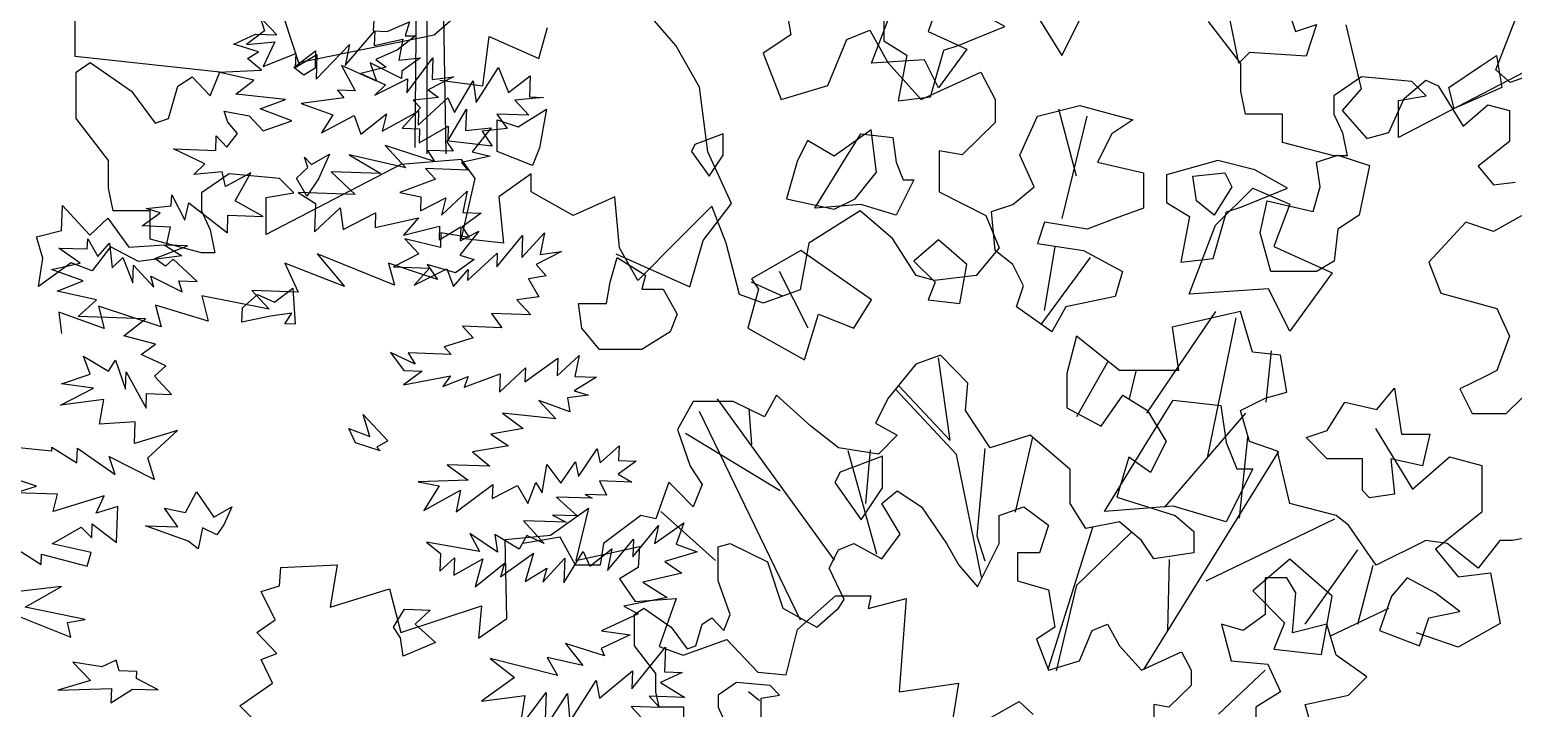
# Model space of a CAD drawing. Header units: inches. Extents: x -11 to 128, y 7 to 56.
# Drawn here: x 14.2877 to 14.7854, y 22.7022 to 22.9299 of the extents above; entities that cross this region are included whole.
import ezdxf

# ---------------------------------------------------------------- set-up
doc = ezdxf.new("R2010")
doc.units = ezdxf.units.IN
doc.header["$MEASUREMENT"] = 0
doc.layers.add('CAY', color=94, linetype='Continuous')
doc.layers.add('CAY-3', color=61, linetype='Continuous')
picture_1 = doc.add_image_def('image1.jpg', size_in_pixel=(1680, 1093))

# ---------------------------------------------------------------- blocks, each defined once
blk = doc.blocks.new('A$C76451831')
at = {"layer": 'CAY'}
for p, q in [((935.7, 1767), (915, 1791.2)), ((953.4, 1735.8), (935.7, 1767)), ((959.8, 1687.4), (953.4, 1735.8)), ((977.5, 1649), (959.8, 1687.4)), ((956.3, 1621.3), (977.5, 1649)), ((946.3, 1586.5), (956.3, 1621.3)), ((890.9, 1611.3), (946.3, 1586.5)), ((4284.9, 1039.1), (4289.6, 1076)), ((4289.6, 1076), (4326.6, 1059.5)), ((4326.6, 1059.5), (4333.2, 1082.7)), ((4929.6, 1084.7), (4941, 1036.7)), ((4252.7, 1043.4), (4284.9, 1039.1)), ((4973.2, 1029.6), (4989.3, 1043.4)), ((4989.3, 1043.4), (4998.7, 1039.1)), ((4941, 1036.7), (4926.8, 1020.6)), ((4998.7, 1039.1), (5017.2, 1008.8)), ((4728.3, 971.5), (4715.1, 1021.6)), ((4926.8, 1020.6), (4945.3, 999.7)), ((4961.8, 1004.1), (4973.2, 1029.6)), ((5017.2, 1008.8), (5035.7, 1024.9)), ((5035.7, 1024.9), (5051.8, 1020.6)), ((5051.8, 1020.6), (5051.8, 997.4)), ((4717.8, 939.8), (4736.3, 1016.3)), ((4945.3, 999.7), (4961.8, 1004.1)), ((5051.8, 997.4), (5028.6, 978.9)), ((5028.6, 978.9), (5040, 965.1)), ((5040, 965.1), (5056.1, 967.1)), ((5019.2, 937.2), (4991.7, 907.3)), ((5040, 930.1), (5019.2, 937.2)), ((5060.8, 941.9), (5040, 930.1)), ((4701.9, 860.6), (4738.9, 910.7)), ((4704.6, 871.1), (4712.5, 918.7)), ((4527.8, 857.9), (4506.6, 900.2)), ((4991.7, 907.3), (5000.7, 884.1)), ((4509.3, 881.7), (4485.5, 892.2)), ((5000.7, 884.1), (5042.4, 872.7)), ((4781, 794.5), (4832.5, 870.4)), ((4850.9, 870.4), (4799.8, 858.6)), ((4826.2, 761), (4847.8, 865.6)), ((4860, 840.1), (4850.9, 870.4)), ((5042.4, 872.7), (5051.8, 851.9)), ((4799.8, 858.6), (4804.6, 826.3)), ((4728.3, 851.9), (4721.2, 824)), ((4760.5, 826.3), (4728.3, 851.9)), ((5051.8, 851.9), (5042.4, 826.3)), ((4626.9, 837.7), (4608.4, 831)), ((4634, 774), (4625.3, 835.7)), ((4647.3, 816.9), (4626.9, 837.7)), ((4728.6, 791.9), (4751.7, 832.8)), ((4880.8, 837.7), (4860, 840.1)), ((4870.1, 802.5), (4874.1, 840.9)), ((4885.5, 810.2), (4880.8, 837.7)), ((4608.4, 831), (4587.6, 805.5)), ((4721.2, 824), (4721.2, 798.4)), ((4804.6, 826.3), (4760.5, 826.3)), ((4768, 805.1), (4772.9, 825.9)), ((5033.3, 821.6), (5014.8, 812.5)), ((5042.4, 826.3), (5033.3, 821.6)), ((4638.7, 763.4), (4593.5, 812.2)), ((4595.8, 814.5), (4634, 774)), ((4645.4, 796.4), (4647.3, 816.9)), ((4869.4, 805.5), (4885.5, 810.2)), ((5014.8, 812.5), (5023.9, 794.1)), ((5049.4, 794.1), (5072.6, 816.9)), ((4442.1, 803.1), (4430.3, 782.3)), ((4472, 803.1), (4442.1, 803.1)), ((4547.7, 684.5), (4460.2, 805.1)), ((4495.2, 791.7), (4472, 803.1)), ((4504.2, 807.8), (4495.2, 791.7)), ((4529.8, 784.6), (4504.2, 807.8)), ((4587.6, 805.5), (4578.1, 787)), ((4721.2, 798.4), (4746.8, 784.6)), ((4746.8, 784.6), (4762.9, 807.8)), ((4762.9, 807.8), (4781.4, 796.4)), ((4850.9, 796.4), (4869.4, 805.5)), ((4522.3, 639.8), (4446.8, 795.6)), ((4485.8, 770.9), (4483.8, 797.9)), ((4663.8, 768.5), (4645.4, 796.4)), ((4781.4, 796.4), (4795.5, 773.2)), ((4794.3, 724.1), (4854.9, 794.5)), ((4857.6, 773.2), (4850.9, 796.4)), ((5023.9, 794.1), (5049.4, 794.1)), ((4430.3, 782.3), (4439.8, 754.7)), ((4507, 736.3), (4436.2, 779.1)), ((4550.6, 768.5), (4529.8, 784.6)), ((4578.1, 787), (4594.3, 777.9)), ((4594.3, 777.9), (4580.5, 763.8)), ((4693.7, 777.9), (4663.8, 768.5)), ((4682.7, 720.5), (4695.7, 776.4)), ((4723.6, 752.4), (4693.7, 777.9)), ((4850.1, 715.8), (4856.4, 776.4)), ((4951.7, 782.9), (4979.4, 737.5)), ((4580.5, 763.8), (4550.6, 768.5)), ((4579.1, 689), (4557.9, 766.3)), ((4571.1, 726.8), (4574.5, 766.9)), ((4659.9, 768.1), (4654, 702.8)), ((4778.7, 602.9), (4879.6, 765.8)), ((4795.5, 773.2), (4783.7, 750)), ((4878.5, 766.1), (4857.6, 773.2)), ((4887.9, 726.8), (4878.5, 766.1)), ((4439.8, 754.7), (4448.8, 741)), ((4657.5, 671.8), (4638.7, 763.4)), ((4767.6, 761.4), (4758.6, 731.5)), ((4783.7, 750), (4767.6, 761.4)), ((4979.4, 737.5), (5007.1, 761.7)), ((5007.1, 761.7), (5031.3, 755.2)), ((5031.3, 755.2), (5031.3, 720.4)), ((4423.7, 742.9), (4414.2, 715.4)), ((4430.3, 736.3), (4423.7, 742.9)), ((4723.6, 726.8), (4723.6, 752.4)), ((4442.1, 724.5), (4430.3, 736.3)), ((4448.8, 741), (4442.1, 724.5)), ((4458.8, 684.4), (4417.8, 720.8)), ((4735.4, 708.3), (4723.6, 726.8)), ((4758.6, 731.5), (4802.2, 717.8)), ((4922.5, 717.8), (4887.9, 726.8)), ((4402.8, 717.8), (4374.9, 696.9)), ((4414.2, 715.4), (4402.8, 717.8)), ((4707.6, 603.7), (4740.9, 709.9)), ((4760.5, 713.1), (4735.4, 708.3)), ((4777, 699.3), (4760.5, 713.1)), ((4802.2, 717.8), (4816, 706)), ((4825.4, 669), (4921.3, 715.4)), ((4931.5, 710.7), (4922.5, 717.8)), ((4952.3, 680.8), (4931.5, 710.7)), ((5031.3, 720.4), (4996.5, 692.7)), ((4342.7, 701.7), (4314.8, 696.9)), ((4354.1, 680.8), (4342.7, 701.7)), ((4654, 702.8), (4659.9, 684)), ((4728.7, 665.9), (4769.2, 705.2)), ((4786.1, 685.5), (4777, 699.3)), ((4816, 706), (4816, 689.9)), ((4989.3, 699.3), (4952.3, 680.8)), ((5005.4, 696.9), (4989.3, 699.3)), ((5044.7, 699.3), (5028.6, 678.5)), ((5054.2, 699.3), (5044.7, 699.3)), ((5079.3, 704), (5054.2, 699.3)), ((4374.9, 696.9), (4372.6, 680.8)), ((4816, 689.9), (4786.1, 685.5)), ((4899.3, 636.8), (4938.6, 692.2)), ((4996.5, 692.7), (5013.6, 672)), ((5028.6, 678.5), (5005.4, 696.9)), ((4372.6, 680.8), (4354.1, 680.8)), ((4796.7, 631.7), (4797.9, 685.1)), ((4938.6, 636.8), (4950, 680.8)), ((4713.4, 601.8), (4728.7, 665.9)), ((5013.6, 672), (5037.8, 675)), ((5037.8, 675), (5044.9, 637.2)), ((4917.8, 627.7), (4961.8, 648.6)), ((5044.9, 637.2), (5013.6, 619.5)), ((5013.6, 619.5), (4982.4, 630.1)), ((4834.4, 569.5), (4869.4, 602.2)), ((4491.5, 579.5), (4483.4, 586)), ((2147.3, 135.4), (2147.3, 419.7)), ((2138.3, 140.1), (2140.6, 408.3)), ((2161.5, 135.4), (2156.8, 405.9)), ((5589.6, 249), (5596.6, 227.4)), ((5596.6, 227.4), (5583.1, 217)), ((5656.8, 201.3), (5679, 227.2)), ((5679, 227.2), (5678.7, 216.4)), ((5583.1, 217), (5604.4, 219)), ((5604.4, 219), (5595.6, 200.7)), ((5635.2, 191.1), (5660.1, 217)), ((5660.1, 217), (5656.8, 201.3)), ((5678.7, 216.4), (5700.1, 221.1)), ((5700.1, 221.1), (5696.9, 205.3)), ((5595.6, 200.7), (5620, 210.3)), ((5620, 210.3), (5619.6, 199.9)), ((5619.6, 199.9), (5635.8, 209.7)), ((5635.8, 209.7), (5635.2, 191.1)), ((5654.1, 201.4), (5664.3, 182.4)), ((5680.4, 189.6), (5654.1, 201.4)), ((5699.1, 191.6), (5675.5, 203.3)), ((5675.5, 203.3), (5680.4, 189.6)), ((5696.9, 205.3), (5713.2, 207)), ((5713.2, 207), (5699.3, 197.1)), ((5754.7, 173.8), (5771.4, 200)), ((5771.4, 200), (5778.9, 181.1)), ((5699.3, 197.1), (5699.1, 191.6)), ((5738.5, 166.2), (5752.5, 189.8)), ((5752.5, 189.8), (5754.7, 173.8)), ((5778.9, 181.1), (5795.2, 193.7)), ((5795.2, 193.7), (5794.7, 177.9)), ((5651.2, 182.9), (5656, 177.3)), ((5664.3, 182.4), (5651.2, 182.9)), ((5805.1, 177.5), (5783.7, 175.5)), ((5794.7, 177.9), (5805.1, 177.5)), ((5656, 177.3), (5624.1, 172.9)), ((5624.1, 172.9), (5647.8, 164.4)), ((5684.6, 152.2), (5711.8, 167.2)), ((5711.5, 156.8), (5733.5, 177.3)), ((5711.8, 167.2), (5711.5, 156.8)), ((5733.5, 177.3), (5738.5, 166.2)), ((5783.7, 175.5), (5794.2, 164.3)), ((5647.8, 164.4), (5639.2, 151.1)), ((5639.2, 151.1), (5663.7, 163.9)), ((5663.7, 163.9), (5668.6, 150.1)), ((5668.6, 150.1), (5687.7, 165.3)), ((5687.7, 165.3), (5684.6, 152.2)), ((5794.2, 164.3), (5770.2, 165.1)), ((5770.2, 165.1), (5778, 154.4)), ((5766.7, 141.2), (5732.4, 145.1)), ((5732.4, 145.1), (5737.5, 137.3)), ((5778, 154.4), (5759.3, 152.4)), ((5759.3, 152.4), (5766.7, 141.2)), ((5702.2, 124.9), (5659.9, 134.5)), ((5659.9, 134.5), (5683.5, 120.6)), ((5723.7, 129.6), (5686.9, 141.7)), ((5686.9, 141.7), (5702.2, 124.9)), ((5737.5, 137.3), (5718.5, 137.9)), ((5718.5, 137.9), (5723.7, 129.6)), ((5646.4, 121.9), (5664.3, 104.9)), ((5683.5, 120.6), (5646.4, 121.9)), ((5621.8, 106.4), (5634.7, 98.2)), ((5664.3, 104.9), (5621.8, 106.4)), ((5634.7, 98.2), (5633.9, 77)), ((5633.9, 77), (5653.1, 94.9)), ((5653.1, 94.9), (5655.3, 78.9)), ((5655.3, 78.9), (5679.7, 91.2)), ((5679.7, 91.2), (5679.3, 80.4)), ((5679.3, 80.4), (5711.8, 87.4)), ((5711.8, 87.4), (5700.4, 74.6)), ((5700.4, 74.6), (5727.4, 81.4)), ((5727.4, 81.4), (5727.1, 71)), ((5727.1, 71), (5743.3, 80.8)), ((5756.7, 77.6), (5742.5, 59.6)), ((5743.3, 80.8), (5742.9, 70.4)), ((5742.9, 70.4), (5756.7, 77.6)), ((5693.7, 37.2), (5636.1, 60.6)), ((5636.1, 60.6), (5656.5, 36.3)), ((5753.3, 56.5), (5739.3, 46.5)), ((5742.5, 59.6), (5753.3, 56.5)), ((5656.5, 36.3), (5611.8, 53.7)), ((5611.8, 53.7), (5621.9, 32)), ((5726, 41.5), (5689.3, 53.7)), ((5689.3, 53.7), (5693.7, 37.2)), ((5739.3, 46.5), (5718.3, 52.7)), ((5718.3, 52.7), (5726, 41.5)), ((5600.2, 19.2), (5549.8, 29.1)), ((5549.8, 29.1), (5554.6, 10.4)), ((5621.9, 32), (5587.1, 33.3)), ((5587.1, 33.3), (5600.2, 19.2)), ((5476.9, 4.9), (5442.9, 17)), ((5442.9, 17), (5445, 1)), ((5472.5, 21.4), (5476.9, 4.9)), ((5519.5, 6.1), (5472.5, 21.4)), ((5515.1, 22.2), (5519.5, 6.1)), ((5554.6, 10.4), (5515.1, 22.2))]:
    blk.add_line(p, q, dxfattribs=at)
for points in [[(1240.2, 1791.1), (1216.4, 1806.9), (1204.5, 1791.1), (1224.3, 1759.4)], [(1537.1, 1751.5), (1548.9, 1759.4), (1552.9, 1735.6), (1517.3, 1719.8), (1513.3, 1735.6)], [(1085.8, 1672.3), (1081.8, 1704), (1054.1, 1684.2), (1034.3, 1696), (1026.4, 1680.2), (1018.5, 1652.5), (1054.1, 1644.6), (1069.9, 1652.5)], [(1339.1, 1632.7), (1366.8, 1660.4), (1394.5, 1648.5), (1382.7, 1616.8), (1426.2, 1597), (1394.5, 1553.5), (1378.7, 1585.2), (1319.3, 1581.2)], [(1287.7, 1470.3), (1307.5, 1502), (1343.1, 1498), (1347, 1470.3), (1355, 1450.5), (1366.8, 1450.5), (1347, 1410.9), (1307.5, 1422.8), (1256, 1418.8)], [(1058.5, 1448.2), (1054.5, 1440.3), (1074.3, 1412.6), (1090.2, 1436.3), (1090.2, 1460.1)], [(1418.3, 1311.9), (1426.2, 1355.4), (1394.5, 1383.2), (1366.8, 1359.4), (1390.6, 1335.6), (1382.7, 1315.8)], [(4862.9, 1119.3), (4873.5, 1124.6), (4873.5, 1103.5), (4884.1, 1103.5), (4892, 1079.7), (4907.8, 1085), (4899.9, 1061.2), (4857.7, 1063.9), (4849.7, 1055.9), (4841.8, 1095.6), (4849.7, 1095.6)], [(4588.5, 1090.3), (4606.9, 1108.8), (4625.4, 1100.8), (4617.5, 1079.7), (4646.5, 1066.5), (4625.4, 1037.5), (4614.9, 1058.6), (4575.3, 1055.9)], [(4143.6, 1052.7), (4159.9, 1065.3), (4159.5, 1052.2), (4151.1, 1047)], [(4295.5, 989.9), (4295.5, 1013.7), (4311.3, 1008.4), (4332.5, 1021.6), (4327.2, 992.6), (4321.9, 979.4)], [(4709.9, 855.3), (4683.5, 873.8), (4688.8, 889.6), (4680.8, 905.5), (4667.6, 916), (4665, 945.1), (4680.8, 950.3), (4696.7, 963.5), (4686.1, 987.3), (4699.3, 1016.3), (4731, 1024.3), (4770.6, 1013.7), (4754.7, 1003.1), (4744.2, 982), (4778.5, 974.1), (4778.5, 947.7), (4757.4, 939.8), (4736.3, 931.9), (4704.6, 937.1), (4699.3, 921.3), (4733.6, 916), (4762.7, 900.2), (4757.4, 881.7), (4720.4, 873.8)], [(4443.3, 995.2), (4440.7, 989.9), (4453.9, 971.5), (4464.4, 987.3), (4464.4, 1003.1)], [(4554.1, 982), (4567.3, 1003.1), (4591.1, 1000.5), (4593.7, 982), (4599, 968.8), (4606.9, 968.8), (4593.7, 942.4), (4567.3, 950.3), (4533, 947.7)], [(4145.7, 970.1), (4154.1, 978), (4151.7, 985.8), (4156.9, 980.2), (4170.4, 987.9), (4162, 969.6), (4153.4, 956.7)], [(4865.6, 929.2), (4870.9, 953), (4905.2, 945.1), (4910.4, 963.5), (4907.8, 982), (4923.6, 987.3), (4947.4, 979.4), (4939.5, 942.4), (4923.6, 931.9), (4921, 908.1), (4907.8, 900.2), (4873.5, 900.2)], [(4818.1, 953), (4815.4, 971.5), (4839.2, 974.1), (4844.5, 963.5), (4831.3, 942.4)], [(4641.2, 876.4), (4646.5, 905.5), (4625.4, 923.9), (4606.9, 908.1), (4622.8, 892.2), (4617.5, 879)], [(4403.7, 887), (4419.5, 887), (4430.1, 868.5), (4424.8, 855.3), (4403.7, 842.1), (4372, 842.1), (4358.8, 857.9), (4356.2, 876.4), (4377.3, 876.4), (4380, 892.2), (4385.2, 910.7), (4406.4, 897.5)], [(4562.1, 857.9), (4575.3, 879), (4522.5, 916), (4485.5, 894.9), (4490.8, 887), (4482.9, 857.9), (4525.1, 834.2), (4535.7, 868.5)], [(4144.6, 860.9), (4136.9, 861.2), (4142.2, 869.2), (4126.3, 867), (4104.8, 862.3), (4105.2, 873.2), (4116.4, 883.2), (4129.3, 877.3), (4142.8, 887.7)], [(4915.7, 781.4), (4928.9, 802.5), (4952.7, 797.2), (4965.9, 813), (4971.2, 778.7), (4992.3, 778.7), (4987, 755), (4963.2, 760.2), (4965.9, 733.8), (4947.4, 731.2), (4942.1, 736.5), (4942.1, 760.2), (4915.7, 760.2), (4899.9, 776.1)], [(4208.2, 766.2), (4189.8, 772.3), (4184.7, 782.9), (4200.4, 776.9), (4195.5, 793.4), (4213.9, 773.7), (4205.6, 769)], [(4064.6, 698.7), (4032.9, 710.2), (4056.9, 709.4), (4046.9, 723.3), (4062.7, 720.1), (4070.9, 735.6), (4083.8, 716.6), (4097.3, 724.3), (4091.3, 710.9), (4086.1, 703.4), (4075.4, 708.7), (4072.1, 693)], [(4892.2, 660), (4885.5, 671.4), (4869.4, 671.4), (4869.4, 643.8), (4852.9, 632), (4836.8, 636.8), (4843.9, 609.2), (4871.4, 606.9), (4880.8, 586), (4862.3, 574.6), (4862.3, 553.8), (4871.4, 544.4), (4894.6, 533), (4906.4, 551.4), (4899.3, 576.6), (4931.5, 583.7), (4945.3, 597.4), (4922.5, 613.6), (4915.4, 636.8), (4889.8, 630.1)], [(4975.5, 671.4), (4963.7, 657.6), (4954.7, 632), (4984.6, 620.6), (4991.7, 641.5), (5014.8, 646.2), (4996.4, 660)], [(4223.4, 626.6), (4218.2, 634.5), (4226.4, 647.8), (4245.4, 647.1), (4234.2, 636.7), (4249.6, 623), (4225.2, 612.9)], [(4013.2, 601.7), (4010.8, 609.9), (4000.2, 604.8), (3978.6, 608.3), (3991.7, 594.7), (3967.4, 587.4), (4007.3, 588.7), (4006.9, 577.9), (4023.2, 588.2), (4042.2, 587.5), (4026.2, 596.2), (4026.3, 601.2)], [(5431.1, 57.3), (5426.2, 73.3), (5445, 78.1), (5445.6, 96.7), (5466.2, 74.6), (5479.7, 87.3), (5495.3, 65.5), (5521.6, 67.3), (5535, 59.1), (5502.6, 54.8), (5481.7, 65.9), (5467.9, 47.8), (5452.3, 53.8), (5427.7, 36.1)]]:
    blk.add_lwpolyline(points, close=True, dxfattribs=at)
for points in [[(623.8, 1259.7), (610.1, 1273.4), (634.4, 1290.3), (625.9, 1308.2), (637.6, 1312.5), (622.8, 1328.3), (636.5, 1337.8), (625.9, 1358.9), (639.7, 1363.1), (640.7, 1376.8), (682.9, 1378.9), (677.6, 1347.3), (721.9, 1361), (730.4, 1328.3), (790.5, 1348.3), (788.4, 1324.1), (809.5, 1338.8), (808.4, 1397.9), (842.2, 1401.1), (870.6, 1421.1), (861.1, 1382.1), (908.6, 1392.6), (907.6, 1376.8), (893.8, 1368.4), (905.4, 1351.5), (936, 1353.6), (923.4, 1317.7), (941.3, 1311.4), (974, 1323), (997.2, 1298.7), (1018.3, 1296.6), (1026.7, 1330.4), (1055.2, 1355.7), (1081.6, 1355.7), (1079.5, 1346.2), (1107.9, 1353.6), (1102.7, 1284), (1147, 1290.3), (1142.7, 1263.9)], [(1168.1, 1262.9), (1192.3, 1276.6), (1202.9, 1267.1)], [(3932.3, 644.8), (3976.9, 627), (3974.6, 637.9), (3987.8, 640.2), (3942.8, 649.4), (3970.1, 664.8), (3916.4, 658.5)], [(3928.7, 698), (3954.8, 681.2), (3955.1, 688.9), (3989.2, 680), (3992.3, 690.3), (3963.1, 696.8), (3984.8, 709.2), (3992.7, 701.2), (3993, 711.6), (4011.1, 697.8), (4012.1, 724.6), (3996, 719.7), (4001.9, 732.6), (3963.9, 720.8), (3967.1, 733.8), (3935.4, 734.9), (3951.4, 739.8), (3914.7, 752)], [(3923, 770.3), (3962.8, 766.2), (3962.9, 768.9), (3981.5, 757.4), (3981.9, 768.2), (4010.2, 748.6), (4005.7, 761.9), (4039.5, 744.9), (4034.6, 760.9), (4056.7, 781.5), (4024.6, 771.7), (4025.2, 788), (3998.4, 786.2), (4001.7, 804.7), (3969.4, 800.4), (3993.9, 813.1), (3970, 816.2), (3991.5, 823.6), (3986.5, 837), (4005.2, 825.9), (4010.4, 833.9), (4017.9, 812.3), (4018.3, 825.4), (4033.2, 798.2), (4033.6, 809), (4052.2, 808.4), (4039.5, 822), (4047.9, 829.8), (4029.6, 838.2), (4040.3, 846), (4016.5, 852.2), (4032.8, 864.8), (3982.6, 866.6), (3996.2, 879.2), (3966.9, 885.7), (3986.2, 893.2), (3962.5, 901.7), (3984, 906.4), (3968.1, 917.8), (3989.3, 917.1), (3989.6, 924.8), (3997.3, 911.4), (4005.8, 921.5), (4007.9, 902.9), (4015.9, 910.7), (4023.4, 891.9), (4023.8, 905), (4039.1, 888.6), (4036.7, 896.9), (4060.3, 885.2), (4057.8, 893.4), (4071.4, 892.9), (4053.4, 909.4), (4047.8, 904.2), (4039.8, 909.9), (4064.2, 919.5), (4048.4, 920), (4051.5, 933.5), (4030.3, 934.3), (4043.8, 944.2), (4033.4, 947.3), (4052.1, 949.4), (4052.4, 957.5), (4062.1, 938.6), (4065.3, 951.6), (4094, 929.3), (4094.4, 942.4), (4120.7, 941.5), (4099.8, 953.1), (4111.4, 974), (4092.5, 963.8), (4090.1, 974.8), (4068.8, 972.8), (4077.2, 980.7), (4053.6, 991.9), (4085.3, 990.8), (4085.6, 1001.7), (4093.5, 993.3), (4101.6, 1003.4), (4094.2, 1011.8), (4091.7, 1020.1), (4110.2, 1016.7), (4120.7, 1005.5), (4142.2, 1012.9), (4118.5, 1021.8), (4137.3, 1028.9), (4100.3, 1032.9), (4113.8, 1043.3), (4087.3, 1049.2), (4119.5, 1050.8), (4109, 1059.4), (4117.3, 1064.5), (4098.9, 1070.1), (4115, 1077.7), (4130.9, 1077.2), (4120.8, 1088)], [(4203.3, 1087.8), (4203, 1080.1), (4213.4, 1079.7), (4230, 1086.9), (4226.9, 1076.5), (4234.6, 1076.3), (4221.1, 1065.9), (4205, 1058.7), (4212.5, 1053), (4193.8, 1048.2), (4212, 1039.9), (4204.1, 1032), (4228.5, 1044.3), (4228.1, 1033.9), (4247.6, 1060), (4247.1, 1043.7), (4263, 1045.8), (4244.1, 1036.1), (4251.6, 1030.3), (4232.9, 1028.3), (4238.2, 1022.7), (4224.5, 1007.3), (4237.6, 1006.8), (4237.3, 996.4), (4259, 1008.8), (4258.6, 997.9), (4272.6, 1021.5), (4272, 1005.6), (4291.1, 1007.7), (4276.9, 989.6), (4290.4, 986.4), (4268.9, 981.7), (4273.7, 976.1), (4242, 977.2), (4249.5, 969.2), (4222.8, 959.3), (4238.6, 956), (4238.2, 945.6), (4257.1, 955.4), (4254, 942.3), (4273.2, 960.2), (4269.9, 944.5), (4283.5, 944), (4269.5, 933.6), (4274.7, 925.7), (4253.5, 929.2), (4253.1, 918.3), (4226.6, 924.7), (4237.1, 913.4), (4218.2, 903.7), (4244.9, 902.7), (4233.5, 890), (4258, 902.3), (4263, 889), (4273.8, 901.7), (4273.5, 893.6), (4295.6, 914.1), (4295.2, 903.7), (4314.6, 927.1), (4314, 910.8), (4331, 929.2), (4327.7, 913), (4343.6, 915.2), (4324.7, 905.4), (4332.1, 897), (4318.9, 894.7), (4326.6, 881.3), (4310.2, 879.2), (4320.7, 867.9), (4291.3, 868.9), (4299.1, 858.2), (4269.6, 859.3), (4277.5, 850.8), (4256, 843.9), (4261.2, 838.3), (4229.1, 839.4), (4234.2, 831), (4215.9, 839.8), (4225.9, 826.3), (4239.5, 825.9), (4225.5, 815.5), (4260.6, 822.4), (4254.9, 814.4), (4273.8, 821.9), (4270.8, 813.9), (4297.8, 823.8), (4297.4, 810.2), (4316.6, 828.2), (4316.2, 817.7), (4340.9, 835.5), (4340.4, 822.3), (4356.8, 837.6), (4353.5, 821.9), (4369.8, 821.3), (4353.1, 811), (4363.9, 807.9), (4348, 805.8), (4349.9, 795.3), (4326.6, 803.8), (4339.3, 790.2), (4299.5, 794.3), (4315, 782.9), (4290.8, 778.7), (4304.1, 770.1), (4277.2, 765.6), (4290, 754.7), (4258.3, 755.8), (4273.8, 744.4), (4236.6, 743), (4252.3, 740.2), (4240.8, 721.6), (4268.1, 736.9), (4264.8, 720.7), (4292.2, 741.1), (4291.9, 730.6), (4310.8, 740.4), (4318.5, 727), (4324.5, 742.7), (4329.2, 734.8), (4332.6, 756), (4343, 742), (4354, 757.9), (4356.3, 747), (4370.2, 767.8), (4372.6, 757.3), (4386.6, 770), (4386.2, 759.1), (4399.3, 758.6), (4385.9, 748.7), (4396.1, 742.9), (4372.1, 743.7), (4377.2, 733.1), (4361.3, 733.7), (4366.6, 730.8), (4339.9, 731.7), (4355.3, 717.6), (4336.8, 718.2), (4347, 712.9), (4315.3, 714), (4330.6, 697.1), (4317.6, 703), (4311.9, 692.8), (4293.7, 703.8), (4295.9, 690.6), (4275.1, 704.5), (4282.3, 691.1), (4242.7, 697.9), (4253.3, 689.4), (4252.8, 676.3), (4263.6, 686.3), (4263.1, 673.2), (4284.9, 685.6), (4279.1, 664.5), (4301.1, 682.3), (4298, 672), (4322.6, 689.7), (4316.4, 668.6), (4332.6, 678.5), (4329.6, 668.1), (4346.1, 686.1), (4345.4, 667.6), (4359.8, 691.1), (4364.9, 680), (4381.2, 693.1), (4377.9, 676.9), (4397.3, 700.2), (4396.8, 687.1), (4416.2, 710.4), (4413, 696.9), (4434.9, 712.5), (4429.3, 696.4), (4445, 690.8), (4420.7, 683.5), (4433.6, 674.9), (4404.3, 668.2), (4422.5, 656.7), (4390.1, 650.1), (4400.8, 644.3), (4373.6, 631.7), (4394.8, 628.7), (4373.2, 618.6), (4375.7, 613), (4346.5, 622.2), (4359.6, 605.9), (4333, 611.8), (4340.7, 598.4), (4290.4, 611), (4308.5, 596.8), (4283.9, 579.1), (4316.2, 583.4), (4312.6, 559.5), (4332.1, 585.5), (4331.2, 558.8), (4348, 585), (4349.9, 563.6), (4369.6, 594.7), (4371.9, 581.4), (4396.6, 601.9), (4396.1, 588.3), (4421.2, 619.6), (4420.6, 601), (4433.7, 600.6), (4417.6, 593), (4435.8, 581.9), (4409.1, 582.8), (4416.9, 574.4), (4395.7, 575.2), (4403.5, 566.7)], [(5144.1, 974), (5144.1, 975), (5124.1, 1009.8), (5146.2, 1019.3), (5156.8, 1043.6), (5150.4, 1063.6), (5127.2, 1061.5), (5123, 1037.3), (5106.1, 1040.4), (5087.2, 1027.8), (5074.5, 1033.1), (5078.7, 1051), (5052.3, 1041.5), (5041.8, 1051), (5057.6, 1092.1)], [(4435.1, 560.5), (4435.1, 574.6), (4416.6, 574.6), (4414.2, 586), (4414.2, 599.8), (4398.1, 620.6), (4398.1, 643.8), (4405.2, 648.6), (4425.6, 634.4), (4437.4, 618.3), (4444.1, 620.6), (4448.8, 636.8), (4455.9, 641.5), (4464.9, 632), (4469.6, 643.8), (4460.6, 669), (4460.6, 694.6), (4469.6, 696.9), (4497.6, 683.2), (4509, 648.6), (4534.5, 634.4), (4550.6, 648.6), (4554.9, 655.2), (4543.5, 678.5), (4550.6, 692.2), (4562, 696.9), (4582.9, 685.5), (4596.6, 704), (4582.9, 726.8), (4594.3, 736.3), (4612.7, 724.5), (4631.2, 696.9), (4640.6, 680.8), (4654.4, 664.7), (4670.5, 696.9), (4670.5, 717.8), (4689, 724.5), (4707.5, 710.7), (4700.8, 689.9), (4684.3, 689.9), (4684.3, 669), (4707.5, 662.3), (4712.2, 634.4), (4698.4, 625.4), (4707.5, 602.2), (4730.7, 609.2), (4740.1, 632), (4751.5, 636.8), (4760.5, 620.6), (4777, 602.2), (4806.9, 615.9), (4814, 602.2), (4814, 590.8), (4797.5, 574.6), (4786.1, 576.6), (4786.1, 556.2)], [(4492.8, 562.8), (4492.8, 581.3), (4506.6, 583.7), (4499.5, 590.8), (4474.4, 593.1), (4460.6, 583.7), (4460.6, 574.6), (4464.9, 565.2)]]:
    blk.add_lwpolyline(points, dxfattribs=at)
at = {"layer": 'CAY-3'}
for p, q in [((2411.9, 266.1), (2419, 224.2)), ((2034.2, 255.5), (2051.3, 203.6)), ((1884.4, 208.1), (1884.4, 246.4)), ((2152.5, 224.2), (2176.7, 245.5)), ((2755.2, 202.9), (2731, 234.2)), ((2051.3, 203.6), (2152.5, 224.2)), ((2419, 224.2), (2398.4, 210.7)), ((2460.9, 220.7), (2478, 227.8)), ((2478, 227.8), (2491.5, 203.6)), ((2398.4, 210.7), (2411.9, 175.9)), ((2446.7, 186.5), (2460.9, 220.7)), ((1992.3, 196.5), (1884.4, 208.1)), ((1885, 196.5), (1895.6, 203.6)), ((1895.6, 203.6), (1926.3, 182.3)), ((2491.5, 203.6), (2516.3, 175.9)), ((2755.2, 182.3), (2755.2, 202.9)), ((2973.7, 200), (2873.1, 147.5)), ((1885, 161.7), (1885, 196.5)), ((1961.1, 185.9), (1971.7, 193)), ((1971.7, 193), (1985.3, 178.8)), ((1985.3, 178.8), (1992.3, 196.5)), ((2516.3, 175.9), (2561.1, 196.5)), ((2561.1, 196.5), (2571.7, 175.9)), ((2845.4, 192.9), (2824.7, 178.7)), ((2883.1, 189.3), (2845.4, 192.9)), ((2893.7, 178.7), (2883.1, 189.3)), ((1926.3, 182.3), (1944, 158.2)), ((1954, 161.7), (1961.1, 185.9)), ((2411.9, 175.9), (2446.7, 186.5)), ((2758.7, 165.1), (2755.2, 182.3)), ((2824.7, 178.7), (2824.7, 165.1)), ((2873.1, 175.2), (2893.7, 178.7)), ((2571.7, 175.9), (2571.7, 158.8)), ((2873.1, 147.5), (2873.1, 175.2)), ((1909.2, 130.4), (1885, 161.7)), ((1944, 158.2), (1954, 161.7)), ((2571.7, 158.8), (2547, 134.6)), ((2786.4, 165.1), (2758.7, 165.1)), ((2786.4, 143.9), (2786.4, 165.1)), ((2824.7, 165.1), (2831.2, 151)), ((2831.2, 151), (2834.8, 133.9)), ((2529.9, 137.5), (2529.9, 106.9)), ((2547, 134.6), (2529.9, 137.5)), ((2824.7, 133.9), (2786.4, 143.9)), ((2834.8, 133.9), (2824.7, 133.9)), ((1909.2, 109.8), (1909.2, 130.4)), ((2127.7, 127.5), (2027.1, 75)), ((2173.1, 131), (2127.7, 127.5)), ((2183.2, 116.9), (2173.1, 131)), ((1999.4, 120.4), (1978.8, 106.3)), ((2037.1, 116.9), (1999.4, 120.4)), ((2047.8, 106.3), (2037.1, 116.9)), ((2173.1, 72.1), (2183.2, 116.9)), ((2225, 120.4), (2200.9, 103.3)), ((2225, 106.9), (2225, 120.4)), ((1912.7, 92.7), (1909.2, 109.8)), ((1978.8, 106.3), (1978.8, 92.7)), ((2027.1, 102.7), (2047.8, 106.3)), ((2027.1, 75), (2027.1, 102.7)), ((2200.9, 103.3), (2204.4, 68.5)), ((2256.3, 89.2), (2225, 106.9)), ((2287.5, 103.3), (2256.3, 89.2)), ((2291.1, 65), (2287.5, 103.3)), ((2529.9, 106.9), (2564.7, 89.2)), ((1940.4, 92.7), (1912.7, 92.7)), ((1940.4, 71.5), (1940.4, 92.7)), ((1978.8, 92.7), (1985.3, 78.5)), ((2360.1, 96.2), (2335.9, 72.1)), ((2370.7, 68.5), (2360.1, 96.2)), ((2470.9, 92.7), (2432.6, 68.5)), ((2495.1, 72.1), (2470.9, 92.7)), ((2564.7, 89.2), (2574.7, 65)), ((1985.3, 78.5), (1988.8, 61.4)), ((1978.8, 61.4), (1940.4, 71.5)), ((2204.4, 68.5), (2173.1, 72.1)), ((2335.9, 72.1), (2304.6, 40.8)), ((2380.7, 30.2), (2370.7, 68.5)), ((2432.6, 68.5), (2426.1, 33.7)), ((2512.8, 44.3), (2495.1, 72.1)), ((1988.8, 61.4), (1978.8, 61.4)), ((2304.6, 40.8), (2291.1, 65)), ((2574.7, 65), (2557.6, 44.3)), ((2426.1, 33.7), (2398.4, 23.7)), ((2526.3, 40.8), (2512.8, 44.3)), ((2557.6, 44.3), (2526.3, 40.8)), ((2398.4, 23.7), (2380.7, 30.2))]:
    blk.add_line(p, q, dxfattribs=at)
for points in [[(6125.5, 244), (6097.8, 251.1), (6059.5, 240.5), (6059.5, 219.9), (6076.6, 209.2), (6070.1, 175), (6094.3, 178), (6104.3, 212.8), (6114.9, 216.3), (6149.7, 230.5)], [(2765.8, 123.3), (2738.1, 130.3), (2699.7, 119.7), (2699.7, 99.1), (2716.8, 88.5), (2710.4, 54.3), (2734.5, 57.2), (2744.6, 92), (2755.2, 95.5), (2790, 109.7)]]:
    blk.add_lwpolyline(points, close=True, dxfattribs=at)

msp = doc.modelspace()

# ---------------------------------------------------------------- block references
at = {"layer": 'CAY', "xscale": 0.0004489089019145984, "yscale": 0.0004489089019145984, "zscale": 0.0004489089019145984}
for p in [(11.85412, 22.82744), (13.45711, 22.82744), (12.51623, 22.44458), (14.08437, 22.13133)]:
    msp.add_blockref('A$C76451831', p, dxfattribs=at)

# ---------------------------------------------------------------- pictures from other files: only their frames are drawn
image = msp.add_image(picture_1, insert=(12.49661, 7.37723), size_in_units=(74.4025, 48.40591))
image.dxf.flags = 6

doc.saveas('drawing.dxf')
